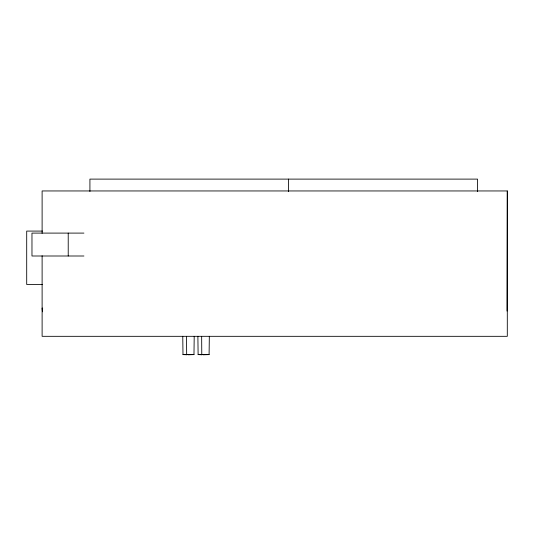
<?xml version="1.0" encoding="UTF-8"?>
<svg xmlns="http://www.w3.org/2000/svg" width="534" height="534" viewBox="0 0 534 534"><rect width="100%" height="100%" fill="white"/><g stroke="black" fill="none" stroke-linecap="round" stroke-linejoin="round"><path stroke-width="0.8" d="M42.113 233.311L42.113 190.952L507.3 190.952L507.026 311.075M187.868 354.79L193.976 354.603L194.202 336.327M202.987 354.79L209.094 354.603L209.328 336.327M182.762 336.327L182.988 354.603L193.976 354.603M197.88 336.327L198.114 354.603L209.094 354.603M42.52 231.082L26.7 231.082L26.7 284.468L42.52 284.468M83.925 233.098L31.973 233.098L31.973 256L83.925 256M42.7 308.145L42.113 308.145L42.446 311.809M198.114 354.603L201.365 354.73M182.988 354.603L186.239 354.73M201.658 336.547L201.779 354.89M186.533 336.547L186.66 354.89M507.3 190.952L507.3 336.32L42.113 336.32L42.113 255.746M477.55 191.546L477.55 179.11L89.919 179.11L89.919 191.546M288.427 179.11L288.427 191.546M68.219 233.098L68.219 256"/></g></svg>
